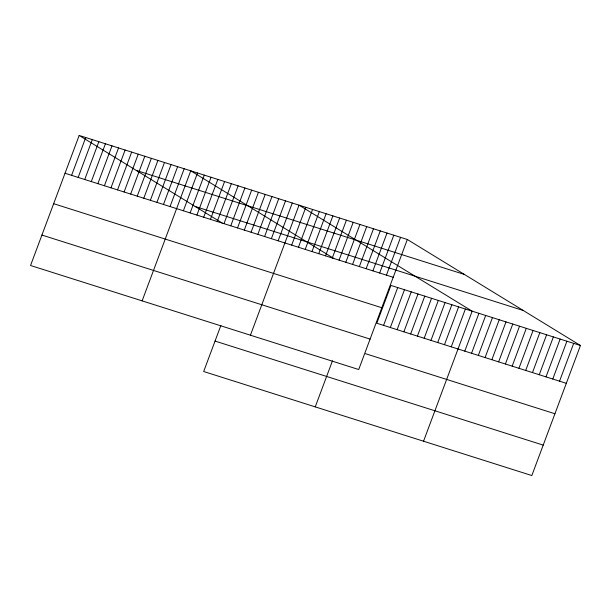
<?xml version="1.0" encoding="UTF-8"?>
<svg xmlns="http://www.w3.org/2000/svg" width="611" height="611" viewBox="0 0 611 611"><rect width="100%" height="100%" fill="white"/><g stroke="black" fill="none" stroke-linecap="round" stroke-linejoin="round"><path stroke-width="0.92" d="M79.17 135.451L30.55 265.495L358.71 369.533L407.331 239.489L79.17 135.451L222.221 223.053M71.602 175.342L85.739 137.528M78.162 177.419L92.299 139.606M84.723 179.504L98.86 141.691M91.291 181.582L105.428 143.768M97.852 183.667L111.989 145.853M104.412 185.744L118.549 147.931M110.981 187.821L125.118 150.016M117.541 189.906L131.678 152.093M124.102 191.984L138.239 154.178M130.67 194.069L144.807 156.256M137.231 196.146L151.368 158.333M143.791 198.231L157.928 160.418M150.359 200.309L164.496 162.495M156.92 202.394L171.057 164.58M163.481 204.471L177.618 166.658M170.049 206.549L184.186 168.743M142.126 300.872L190.747 170.82L333.797 258.422M183.376 210.78L197.513 172.966M190.143 212.926L204.28 175.113M196.918 215.072L211.055 177.259M203.684 217.218L217.822 179.405M210.451 219.364L224.588 181.551M217.218 221.51L231.355 183.697M223.985 223.657L238.122 185.843M230.759 225.803L244.896 187.989M237.526 227.941L251.663 190.136M244.293 230.087L258.43 192.282M251.06 232.233L265.197 194.428M220.907 325.396L203.669 371.511L531.83 475.549L580.45 345.505L407.331 239.489M257.827 234.38L271.964 196.574M264.601 236.526L278.738 198.72M271.368 238.672L285.505 200.859M278.135 240.818L292.272 203.005M250.418 335.202L299.039 205.151L472.158 311.175L423.538 441.218M291.668 245.11L305.805 207.297M298.443 247.256L312.58 209.443M305.21 249.403L319.347 211.589M311.977 251.549L326.114 213.735M318.743 253.695L332.88 215.882M325.51 255.841L339.647 218.028M332.285 257.987L346.422 220.174M339.052 260.133L353.189 222.32M345.818 262.279L359.955 224.466M352.585 264.426L366.722 226.612M359.352 266.572L373.489 228.758M366.126 268.718L380.263 230.905M315.238 406.888L332.483 360.773M372.893 270.864L387.03 233.051M379.66 273.01L393.797 235.197M386.427 275.149L400.564 237.343M383.571 325.38L397.708 287.567M390.337 327.527L404.474 289.713M397.104 329.673L411.241 291.859M403.871 331.819L418.008 294.006M410.638 333.965L424.775 296.152M417.412 336.111L431.549 298.298M424.179 338.257L438.316 300.444M430.946 340.403L445.083 302.59M437.713 342.55L451.85 304.736M444.48 344.696L458.617 306.882M451.254 346.842L465.391 309.029M464.788 351.126L478.925 313.321M471.555 353.273L485.692 315.467M478.321 355.419L492.458 317.613M485.096 357.565L499.233 319.759M491.863 359.711L506 321.898M498.629 361.857L512.766 324.044M505.396 364.003L519.533 326.19M512.163 366.149L526.3 328.336M518.938 368.296L533.075 330.482M525.704 370.442L539.841 332.628M532.471 372.588L546.608 334.775M539.238 374.734L553.375 336.921M546.005 376.88L560.142 339.067M552.779 379.026L566.916 341.213M559.546 381.172L573.683 343.359M136.299 170.431L464.459 274.476M195.161 206.48L523.322 310.518M65.033 173.257L393.194 277.295M580.45 345.505L390.941 285.421L376.796 323.234L566.313 383.318M53.653 203.7L381.814 307.738M41.93 235.059L370.09 339.097M365.416 353.67L554.933 413.754M215.049 341.075L543.21 445.113"/></g></svg>
